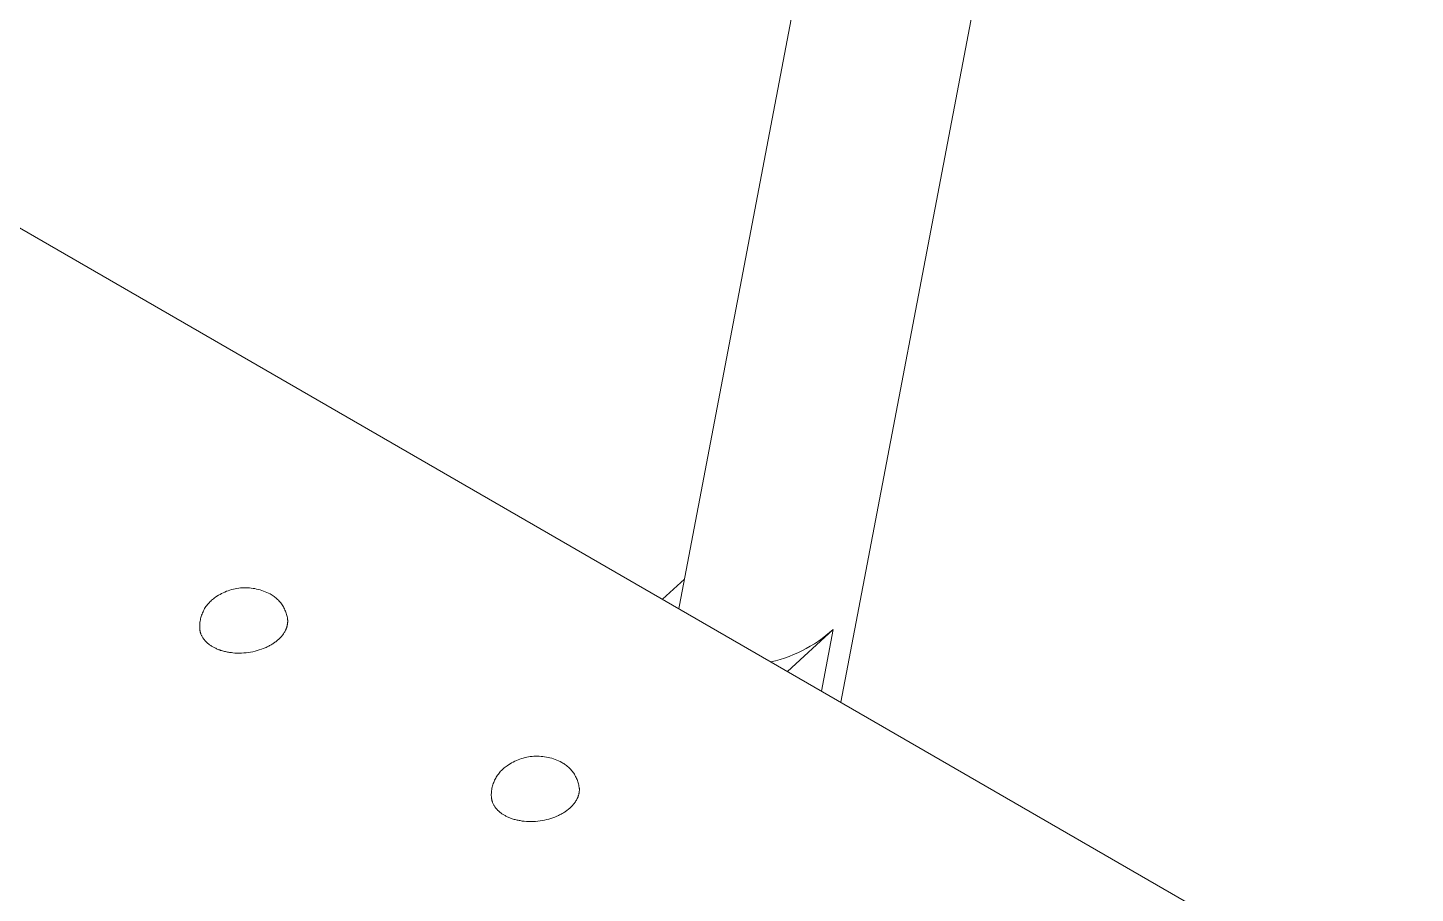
# Model space of a CAD drawing. Header units: millimetres. Extents: x -67 to 4862, y -244 to 3199.
# Drawn here: x 4578.4 to 4770.1, y 1045.3 to 1164.8 of the extents above; entities that cross this region are included whole.
import ezdxf

# ---------------------------------------------------------------- set-up
doc = ezdxf.new("R2010")
doc.units = ezdxf.units.MM
doc.layers.add('ZANO_R', color=7, linetype='Continuous', lineweight=0)

msp = doc.modelspace()

# ---------------------------------------------------------------- linework, layer by layer
at = {"layer": 'ZANO_R'}
for p, q in [((4770.06, 1025.86), (4084, 1421.95)), ((4668.41, 1085.1), (4695.09, 1225)), ((4717.48, 1212.07), (4690.71, 1071.67)), ((4605.38, 1086.8), (4605.61, 1086.9)), ((4605.61, 1086.9), (4605.84, 1087)), ((4605.84, 1087), (4606.07, 1087.08)), ((4606.07, 1087.08), (4606.31, 1087.16)), ((4606.31, 1087.16), (4606.55, 1087.23)), ((4606.55, 1087.23), (4606.79, 1087.3)), ((4606.79, 1087.3), (4607.03, 1087.35)), ((4607.03, 1087.35), (4607.27, 1087.39)), ((4607.27, 1087.39), (4607.52, 1087.43)), ((4607.52, 1087.43), (4607.77, 1087.46)), ((4607.77, 1087.46), (4608.02, 1087.48)), ((4608.02, 1087.48), (4608.26, 1087.49)), ((4608.26, 1087.49), (4608.51, 1087.49)), ((4608.51, 1087.49), (4608.76, 1087.48)), ((4608.76, 1087.48), (4609.01, 1087.47)), ((4609.01, 1087.47), (4609.26, 1087.45)), ((4609.26, 1087.45), (4609.5, 1087.41)), ((4609.5, 1087.41), (4609.75, 1087.37)), ((4609.75, 1087.37), (4609.99, 1087.32)), ((4609.99, 1087.32), (4610.23, 1087.27)), ((4610.23, 1087.27), (4610.47, 1087.2)), ((4610.47, 1087.2), (4610.71, 1087.12)), ((4610.71, 1087.12), (4610.94, 1087.04)), ((4610.94, 1087.04), (4611.18, 1086.95)), ((4611.18, 1086.95), (4611.4, 1086.85)), ((4611.4, 1086.85), (4611.63, 1086.75)), ((4666.06, 1085.9), (4669.09, 1088.66)), ((4603, 1084.89), (4603.1, 1085.03)), ((4603.1, 1085.03), (4603.2, 1085.16)), ((4603.2, 1085.16), (4603.31, 1085.29)), ((4603.31, 1085.29), (4603.42, 1085.41)), ((4603.42, 1085.41), (4603.54, 1085.54)), ((4603.54, 1085.54), (4603.66, 1085.65)), ((4603.66, 1085.65), (4603.78, 1085.76)), ((4603.78, 1085.76), (4603.91, 1085.87)), ((4603.91, 1085.87), (4604.04, 1085.98)), ((4604.04, 1085.98), (4604.17, 1086.08)), ((4604.17, 1086.08), (4604.31, 1086.17)), ((4604.31, 1086.17), (4604.52, 1086.31)), ((4604.52, 1086.31), (4604.73, 1086.45)), ((4604.73, 1086.45), (4604.94, 1086.57)), ((4604.94, 1086.57), (4605.16, 1086.69)), ((4605.16, 1086.69), (4605.38, 1086.8)), ((4611.63, 1086.75), (4611.85, 1086.63)), ((4611.85, 1086.63), (4611.99, 1086.55)), ((4611.99, 1086.55), (4612.13, 1086.47)), ((4612.13, 1086.47), (4612.27, 1086.38)), ((4612.27, 1086.38), (4612.4, 1086.29)), ((4612.4, 1086.29), (4612.53, 1086.19)), ((4612.53, 1086.19), (4612.65, 1086.09)), ((4612.65, 1086.09), (4612.78, 1085.98)), ((4612.78, 1085.98), (4612.89, 1085.87)), ((4612.89, 1085.87), (4613.01, 1085.76)), ((4613.01, 1085.76), (4613.12, 1085.64)), ((4613.12, 1085.64), (4613.23, 1085.52)), ((4613.23, 1085.52), (4613.33, 1085.39)), ((4613.33, 1085.39), (4613.42, 1085.26)), ((4613.42, 1085.26), (4613.52, 1085.13)), ((4613.52, 1085.13), (4613.61, 1084.99)), ((4613.61, 1084.99), (4613.69, 1084.85)), ((4668.41, 1085.1), (4668.37, 1084.85)), ((4602.2, 1082.89), (4602.23, 1083.06)), ((4602.23, 1083.06), (4602.26, 1083.22)), ((4602.26, 1083.22), (4602.3, 1083.38)), ((4602.3, 1083.38), (4602.35, 1083.54)), ((4602.35, 1083.54), (4602.4, 1083.7)), ((4602.4, 1083.7), (4602.46, 1083.86)), ((4602.46, 1083.86), (4602.52, 1084.02)), ((4602.52, 1084.02), (4602.59, 1084.17)), ((4602.59, 1084.17), (4602.66, 1084.32)), ((4602.66, 1084.32), (4602.74, 1084.47)), ((4602.74, 1084.47), (4602.82, 1084.61)), ((4602.82, 1084.61), (4602.91, 1084.75)), ((4602.91, 1084.75), (4603, 1084.89)), ((4613.69, 1084.85), (4613.77, 1084.71)), ((4613.77, 1084.71), (4613.84, 1084.57)), ((4613.84, 1084.57), (4613.91, 1084.42)), ((4613.91, 1084.42), (4613.97, 1084.27)), ((4613.97, 1084.27), (4614.03, 1084.12)), ((4614.03, 1084.12), (4614.09, 1083.97)), ((4614.09, 1083.97), (4614.13, 1083.82)), ((4614.13, 1083.82), (4614.18, 1083.66)), ((4614.18, 1083.66), (4614.21, 1083.5)), ((4614.21, 1083.5), (4614.25, 1083.34)), ((4614.25, 1083.34), (4614.27, 1083.18)), ((4614.28, 1083.13), (4614.27, 1083.18)), ((4614.28, 1083.07), (4614.28, 1083.13)), ((4614.29, 1083.02), (4614.28, 1083.07)), ((4614.29, 1082.96), (4614.29, 1083.02)), ((4668.37, 1084.85), (4668.33, 1084.59)), ((4602.13, 1082.06), (4602.14, 1082.23)), ((4602.14, 1081.89), (4602.13, 1082.06)), ((4602.14, 1082.39), (4602.15, 1082.56)), ((4602.14, 1082.23), (4602.14, 1082.39)), ((4602.15, 1081.72), (4602.14, 1081.89)), ((4602.15, 1082.56), (4602.17, 1082.73)), ((4602.15, 1081.72), (4602.16, 1081.68)), ((4602.16, 1081.68), (4602.16, 1081.63)), ((4602.16, 1081.63), (4602.17, 1081.59)), ((4602.17, 1082.73), (4602.2, 1082.89)), ((4602.17, 1081.59), (4602.18, 1081.54)), ((4602.18, 1081.54), (4602.19, 1081.5)), ((4602.19, 1081.5), (4602.2, 1081.45)), ((4602.2, 1081.45), (4602.21, 1081.41)), ((4602.21, 1081.41), (4602.22, 1081.36)), ((4602.22, 1081.36), (4602.23, 1081.32)), ((4602.23, 1081.32), (4602.25, 1081.27)), ((4602.25, 1081.27), (4602.26, 1081.23)), ((4602.26, 1081.23), (4602.28, 1081.18)), ((4602.28, 1081.18), (4602.31, 1081.09)), ((4602.31, 1081.09), (4602.34, 1081.01)), ((4613.61, 1081.01), (4613.69, 1081.11)), ((4613.69, 1081.11), (4613.75, 1081.21)), ((4613.75, 1081.21), (4613.82, 1081.31)), ((4613.82, 1081.31), (4613.88, 1081.42)), ((4613.88, 1081.42), (4613.94, 1081.52)), ((4613.94, 1081.52), (4613.99, 1081.63)), ((4613.99, 1081.63), (4614.02, 1081.68)), ((4614.02, 1081.68), (4614.04, 1081.74)), ((4614.04, 1081.74), (4614.07, 1081.79)), ((4614.07, 1081.79), (4614.09, 1081.85)), ((4614.09, 1081.85), (4614.11, 1081.9)), ((4614.11, 1081.9), (4614.13, 1081.96)), ((4614.13, 1081.96), (4614.15, 1082.01)), ((4614.15, 1082.01), (4614.16, 1082.07)), ((4614.16, 1082.07), (4614.18, 1082.12)), ((4614.18, 1082.12), (4614.2, 1082.18)), ((4614.2, 1082.18), (4614.21, 1082.23)), ((4614.21, 1082.23), (4614.22, 1082.29)), ((4614.22, 1082.29), (4614.24, 1082.35)), ((4614.24, 1082.35), (4614.25, 1082.4)), ((4614.25, 1082.4), (4614.26, 1082.46)), ((4614.26, 1082.51), (4614.27, 1082.57)), ((4614.26, 1082.46), (4614.26, 1082.51)), ((4614.27, 1082.57), (4614.28, 1082.63)), ((4614.28, 1082.68), (4614.29, 1082.74)), ((4614.28, 1082.63), (4614.28, 1082.68)), ((4614.29, 1082.91), (4614.29, 1082.96)), ((4614.29, 1082.85), (4614.29, 1082.91)), ((4614.29, 1082.79), (4614.29, 1082.85)), ((4614.29, 1082.74), (4614.29, 1082.79)), ((4683.32, 1075.93), (4689.66, 1081.74)), ((4689.66, 1081.74), (4688.03, 1073.21)), ((4688.65, 1080.9), (4689.16, 1081.31)), ((4689.16, 1081.31), (4689.66, 1081.74)), ((4602.34, 1081.01), (4602.38, 1080.92)), ((4602.38, 1080.92), (4602.42, 1080.84)), ((4602.42, 1080.84), (4602.47, 1080.75)), ((4602.47, 1080.75), (4602.52, 1080.67)), ((4602.52, 1080.67), (4602.57, 1080.59)), ((4602.57, 1080.59), (4602.62, 1080.51)), ((4602.62, 1080.51), (4602.67, 1080.43)), ((4602.67, 1080.43), (4602.73, 1080.36)), ((4602.73, 1080.36), (4602.79, 1080.28)), ((4602.79, 1080.28), (4602.85, 1080.21)), ((4602.85, 1080.21), (4602.92, 1080.13)), ((4602.92, 1080.13), (4602.99, 1080.06)), ((4602.99, 1080.06), (4603.06, 1079.99)), ((4603.06, 1079.99), (4603.13, 1079.93)), ((4603.13, 1079.93), (4603.2, 1079.86)), ((4603.2, 1079.86), (4603.27, 1079.8)), ((4603.27, 1079.8), (4603.35, 1079.73)), ((4603.35, 1079.73), (4603.43, 1079.67)), ((4603.43, 1079.67), (4603.51, 1079.61)), ((4603.51, 1079.61), (4603.59, 1079.55)), ((4603.59, 1079.55), (4603.67, 1079.5)), ((4603.67, 1079.5), (4603.76, 1079.44)), ((4603.76, 1079.44), (4603.84, 1079.39)), ((4603.84, 1079.39), (4603.93, 1079.34)), ((4603.93, 1079.34), (4604.03, 1079.29)), ((4604.03, 1079.29), (4604.13, 1079.23)), ((4604.13, 1079.23), (4604.23, 1079.18)), ((4604.23, 1079.18), (4604.34, 1079.13)), ((4610.92, 1079.09), (4611.18, 1079.2)), ((4611.18, 1079.2), (4611.31, 1079.26)), ((4611.31, 1079.26), (4611.44, 1079.32)), ((4611.44, 1079.32), (4611.56, 1079.38)), ((4611.56, 1079.38), (4611.68, 1079.44)), ((4611.68, 1079.44), (4611.79, 1079.5)), ((4611.79, 1079.5), (4611.91, 1079.56)), ((4611.91, 1079.56), (4612.02, 1079.63)), ((4612.02, 1079.63), (4612.13, 1079.69)), ((4612.13, 1079.69), (4612.23, 1079.76)), ((4612.23, 1079.76), (4612.33, 1079.83)), ((4612.33, 1079.83), (4612.43, 1079.89)), ((4612.43, 1079.89), (4612.53, 1079.96)), ((4612.53, 1079.96), (4612.63, 1080.04)), ((4612.63, 1080.04), (4612.73, 1080.12)), ((4612.73, 1080.12), (4612.83, 1080.2)), ((4612.83, 1080.2), (4612.93, 1080.28)), ((4612.93, 1080.28), (4613.02, 1080.36)), ((4613.02, 1080.36), (4613.11, 1080.45)), ((4613.11, 1080.45), (4613.2, 1080.54)), ((4613.2, 1080.54), (4613.29, 1080.63)), ((4613.29, 1080.63), (4613.38, 1080.72)), ((4613.38, 1080.72), (4613.46, 1080.82)), ((4613.46, 1080.82), (4613.54, 1080.91)), ((4613.54, 1080.91), (4613.61, 1081.01)), ((4685.92, 1079.11), (4686.49, 1079.43)), ((4686.49, 1079.43), (4687.05, 1079.77)), ((4687.05, 1079.77), (4687.6, 1080.13)), ((4687.6, 1080.13), (4688.13, 1080.5)), ((4688.13, 1080.5), (4688.65, 1080.9)), ((4604.34, 1079.13), (4604.44, 1079.08)), ((4604.44, 1079.08), (4604.56, 1079.03)), ((4604.56, 1079.03), (4604.67, 1078.98)), ((4604.67, 1078.98), (4604.79, 1078.94)), ((4604.79, 1078.94), (4604.91, 1078.9)), ((4604.91, 1078.9), (4605.03, 1078.85)), ((4605.03, 1078.85), (4605.16, 1078.81)), ((4605.16, 1078.81), (4605.28, 1078.78)), ((4605.28, 1078.78), (4605.41, 1078.74)), ((4605.41, 1078.74), (4605.55, 1078.7)), ((4605.55, 1078.7), (4605.68, 1078.67)), ((4605.68, 1078.67), (4605.82, 1078.64)), ((4605.82, 1078.64), (4605.96, 1078.61)), ((4605.96, 1078.61), (4606.1, 1078.59)), ((4606.1, 1078.59), (4606.25, 1078.56)), ((4606.25, 1078.56), (4606.39, 1078.54)), ((4606.39, 1078.54), (4606.54, 1078.53)), ((4606.54, 1078.53), (4606.69, 1078.51)), ((4606.69, 1078.51), (4606.99, 1078.48)), ((4606.99, 1078.48), (4607.3, 1078.47)), ((4607.3, 1078.47), (4607.61, 1078.47)), ((4607.61, 1078.47), (4607.92, 1078.47)), ((4607.92, 1078.47), (4608.24, 1078.49)), ((4608.24, 1078.49), (4608.55, 1078.52)), ((4608.55, 1078.52), (4608.86, 1078.56)), ((4608.86, 1078.56), (4609.17, 1078.61)), ((4609.17, 1078.61), (4609.48, 1078.66)), ((4609.48, 1078.66), (4609.78, 1078.73)), ((4609.78, 1078.73), (4610.08, 1078.81)), ((4610.08, 1078.81), (4610.37, 1078.9)), ((4610.37, 1078.9), (4610.65, 1078.99)), ((4610.65, 1078.99), (4610.92, 1079.09)), ((4681.05, 1077.25), (4681.68, 1077.41)), ((4681.68, 1077.41), (4682.31, 1077.59)), ((4682.31, 1077.59), (4682.93, 1077.79)), ((4682.93, 1077.79), (4683.55, 1078.01)), ((4683.55, 1078.01), (4684.15, 1078.26)), ((4684.15, 1078.26), (4684.75, 1078.52)), ((4684.75, 1078.52), (4685.34, 1078.8)), ((4685.34, 1078.8), (4685.92, 1079.11)), ((4646.36, 1063.82), (4646.6, 1063.9)), ((4646.6, 1063.9), (4646.84, 1063.97)), ((4646.84, 1063.97), (4647.08, 1064.03)), ((4647.08, 1064.03), (4647.32, 1064.09)), ((4647.32, 1064.09), (4647.56, 1064.13)), ((4647.56, 1064.13), (4647.81, 1064.17)), ((4647.81, 1064.17), (4648.06, 1064.2)), ((4648.06, 1064.2), (4648.3, 1064.22)), ((4648.3, 1064.22), (4648.55, 1064.23)), ((4648.55, 1064.23), (4648.8, 1064.23)), ((4648.8, 1064.23), (4649.05, 1064.22)), ((4649.05, 1064.22), (4649.3, 1064.21)), ((4649.3, 1064.21), (4649.55, 1064.19)), ((4649.55, 1064.19), (4649.79, 1064.15)), ((4649.79, 1064.15), (4650.04, 1064.11)), ((4650.04, 1064.11), (4650.28, 1064.06)), ((4650.28, 1064.06), (4650.52, 1064)), ((4650.52, 1064), (4650.76, 1063.94)), ((4650.76, 1063.94), (4651, 1063.86)), ((4651, 1063.86), (4651.23, 1063.78)), ((4643.49, 1061.9), (4643.6, 1062.03)), ((4643.6, 1062.03), (4643.71, 1062.15)), ((4643.71, 1062.15), (4643.83, 1062.27)), ((4643.83, 1062.27), (4643.95, 1062.39)), ((4643.95, 1062.39), (4644.07, 1062.5)), ((4644.07, 1062.5), (4644.2, 1062.61)), ((4644.2, 1062.61), (4644.33, 1062.72)), ((4644.33, 1062.72), (4644.46, 1062.82)), ((4644.46, 1062.82), (4644.6, 1062.91)), ((4644.6, 1062.91), (4644.81, 1063.05)), ((4644.81, 1063.05), (4645.02, 1063.18)), ((4645.02, 1063.18), (4645.23, 1063.31)), ((4645.23, 1063.31), (4645.45, 1063.43)), ((4645.45, 1063.43), (4645.67, 1063.54)), ((4645.67, 1063.54), (4645.9, 1063.64)), ((4645.9, 1063.64), (4646.13, 1063.74)), ((4646.13, 1063.74), (4646.36, 1063.82)), ((4651.23, 1063.78), (4651.47, 1063.69)), ((4651.47, 1063.69), (4651.69, 1063.59)), ((4651.69, 1063.59), (4651.92, 1063.48)), ((4651.92, 1063.48), (4652.14, 1063.37)), ((4652.14, 1063.37), (4652.28, 1063.29)), ((4652.28, 1063.29), (4652.42, 1063.21)), ((4652.42, 1063.21), (4652.55, 1063.12)), ((4652.55, 1063.12), (4652.69, 1063.03)), ((4652.69, 1063.03), (4652.82, 1062.93)), ((4652.82, 1062.93), (4652.94, 1062.83)), ((4652.94, 1062.83), (4653.06, 1062.72)), ((4653.06, 1062.72), (4653.18, 1062.61)), ((4653.18, 1062.61), (4653.3, 1062.5)), ((4653.3, 1062.5), (4653.41, 1062.38)), ((4653.41, 1062.38), (4653.51, 1062.26)), ((4653.51, 1062.26), (4653.62, 1062.13)), ((4653.62, 1062.13), (4653.71, 1062)), ((4653.71, 1062), (4653.81, 1061.87)), ((4642.55, 1059.96), (4642.59, 1060.12)), ((4642.59, 1060.12), (4642.64, 1060.28)), ((4642.64, 1060.28), (4642.69, 1060.44)), ((4642.69, 1060.44), (4642.75, 1060.6)), ((4642.75, 1060.6), (4642.81, 1060.75)), ((4642.81, 1060.75), (4642.88, 1060.91)), ((4642.88, 1060.91), (4642.95, 1061.06)), ((4642.95, 1061.06), (4643.03, 1061.21)), ((4643.03, 1061.21), (4643.11, 1061.35)), ((4643.11, 1061.35), (4643.2, 1061.49)), ((4643.2, 1061.49), (4643.29, 1061.63)), ((4643.29, 1061.63), (4643.39, 1061.77)), ((4643.39, 1061.77), (4643.49, 1061.9)), ((4653.81, 1061.87), (4653.9, 1061.73)), ((4653.9, 1061.73), (4653.98, 1061.59)), ((4653.98, 1061.59), (4654.06, 1061.45)), ((4654.06, 1061.45), (4654.13, 1061.31)), ((4654.13, 1061.31), (4654.2, 1061.16)), ((4654.2, 1061.16), (4654.26, 1061.01)), ((4654.26, 1061.01), (4654.32, 1060.86)), ((4654.32, 1060.86), (4654.38, 1060.71)), ((4654.38, 1060.71), (4654.42, 1060.55)), ((4654.42, 1060.55), (4654.47, 1060.4)), ((4654.47, 1060.4), (4654.5, 1060.24)), ((4654.5, 1060.24), (4654.53, 1060.08)), ((4654.53, 1060.08), (4654.56, 1059.92)), ((4642.42, 1058.97), (4642.43, 1059.13)), ((4642.42, 1058.8), (4642.42, 1058.97)), ((4642.43, 1058.63), (4642.42, 1058.8)), ((4642.43, 1059.13), (4642.44, 1059.3)), ((4642.44, 1058.46), (4642.43, 1058.63)), ((4642.44, 1059.3), (4642.46, 1059.47)), ((4642.44, 1058.42), (4642.44, 1058.46)), ((4642.45, 1058.37), (4642.44, 1058.42)), ((4642.46, 1058.33), (4642.45, 1058.37)), ((4642.46, 1059.47), (4642.48, 1059.63)), ((4642.47, 1058.28), (4642.46, 1058.33)), ((4642.48, 1058.23), (4642.47, 1058.28)), ((4642.48, 1059.63), (4642.51, 1059.8)), ((4642.49, 1058.19), (4642.48, 1058.23)), ((4642.5, 1058.14), (4642.49, 1058.19)), ((4642.51, 1058.1), (4642.5, 1058.14)), ((4642.51, 1059.8), (4642.55, 1059.96)), ((4642.52, 1058.05), (4642.51, 1058.1)), ((4654.17, 1058.16), (4654.11, 1058.05)), ((4654.23, 1058.26), (4654.17, 1058.16)), ((4654.28, 1058.37), (4654.23, 1058.26)), ((4654.31, 1058.42), (4654.28, 1058.37)), ((4654.33, 1058.48), (4654.31, 1058.42)), ((4654.35, 1058.53), (4654.33, 1058.48)), ((4654.38, 1058.59), (4654.35, 1058.53)), ((4654.4, 1058.64), (4654.38, 1058.59)), ((4654.42, 1058.7), (4654.4, 1058.64)), ((4654.44, 1058.75), (4654.42, 1058.7)), ((4654.45, 1058.81), (4654.44, 1058.75)), ((4654.47, 1058.86), (4654.45, 1058.81)), ((4654.49, 1058.92), (4654.47, 1058.86)), ((4654.5, 1058.97), (4654.49, 1058.92)), ((4654.51, 1059.03), (4654.5, 1058.97)), ((4654.53, 1059.08), (4654.51, 1059.03)), ((4654.54, 1059.14), (4654.53, 1059.08)), ((4654.55, 1059.2), (4654.54, 1059.14)), ((4654.56, 1059.31), (4654.55, 1059.25)), ((4654.55, 1059.25), (4654.55, 1059.2)), ((4654.56, 1059.92), (4654.57, 1059.87)), ((4654.57, 1059.36), (4654.56, 1059.31)), ((4654.57, 1059.87), (4654.57, 1059.81)), ((4654.57, 1059.81), (4654.58, 1059.76)), ((4654.58, 1059.48), (4654.57, 1059.42)), ((4654.57, 1059.42), (4654.57, 1059.36)), ((4654.58, 1059.76), (4654.58, 1059.7)), ((4654.58, 1059.7), (4654.58, 1059.64)), ((4654.58, 1059.64), (4654.58, 1059.59)), ((4654.58, 1059.59), (4654.58, 1059.53)), ((4654.58, 1059.53), (4654.58, 1059.48)), ((4642.54, 1058.01), (4642.52, 1058.05)), ((4642.55, 1057.97), (4642.54, 1058.01)), ((4642.57, 1057.92), (4642.55, 1057.97)), ((4642.6, 1057.83), (4642.57, 1057.92)), ((4642.63, 1057.75), (4642.6, 1057.83)), ((4642.67, 1057.66), (4642.63, 1057.75)), ((4642.71, 1057.58), (4642.67, 1057.66)), ((4642.76, 1057.49), (4642.71, 1057.58)), ((4642.8, 1057.41), (4642.76, 1057.49)), ((4642.85, 1057.33), (4642.8, 1057.41)), ((4642.91, 1057.25), (4642.85, 1057.33)), ((4642.96, 1057.17), (4642.91, 1057.25)), ((4643.02, 1057.1), (4642.96, 1057.17)), ((4643.08, 1057.02), (4643.02, 1057.1)), ((4643.14, 1056.95), (4643.08, 1057.02)), ((4643.21, 1056.87), (4643.14, 1056.95)), ((4643.27, 1056.8), (4643.21, 1056.87)), ((4643.34, 1056.73), (4643.27, 1056.8)), ((4643.42, 1056.67), (4643.34, 1056.73)), ((4643.49, 1056.6), (4643.42, 1056.67)), ((4643.56, 1056.54), (4643.49, 1056.6)), ((4643.64, 1056.47), (4643.56, 1056.54)), ((4643.72, 1056.41), (4643.64, 1056.47)), ((4643.8, 1056.35), (4643.72, 1056.41)), ((4643.88, 1056.29), (4643.8, 1056.35)), ((4643.96, 1056.24), (4643.88, 1056.29)), ((4644.05, 1056.18), (4643.96, 1056.24)), ((4644.13, 1056.13), (4644.05, 1056.18)), ((4651.97, 1056.18), (4651.85, 1056.12)), ((4652.08, 1056.24), (4651.97, 1056.18)), ((4652.2, 1056.3), (4652.08, 1056.24)), ((4652.31, 1056.37), (4652.2, 1056.3)), ((4652.41, 1056.43), (4652.31, 1056.37)), ((4652.52, 1056.5), (4652.41, 1056.43)), ((4652.62, 1056.56), (4652.52, 1056.5)), ((4652.72, 1056.63), (4652.62, 1056.56)), ((4652.82, 1056.7), (4652.72, 1056.63)), ((4652.92, 1056.78), (4652.82, 1056.7)), ((4653.02, 1056.86), (4652.92, 1056.78)), ((4653.12, 1056.94), (4653.02, 1056.86)), ((4653.22, 1057.02), (4653.12, 1056.94)), ((4653.31, 1057.1), (4653.22, 1057.02)), ((4653.4, 1057.19), (4653.31, 1057.1)), ((4653.49, 1057.28), (4653.4, 1057.19)), ((4653.58, 1057.37), (4653.49, 1057.28)), ((4653.67, 1057.46), (4653.58, 1057.37)), ((4653.75, 1057.56), (4653.67, 1057.46)), ((4653.83, 1057.65), (4653.75, 1057.56)), ((4653.9, 1057.75), (4653.83, 1057.65)), ((4653.97, 1057.85), (4653.9, 1057.75)), ((4654.04, 1057.95), (4653.97, 1057.85)), ((4654.11, 1058.05), (4654.04, 1057.95)), ((4644.22, 1056.08), (4644.13, 1056.13)), ((4644.32, 1056.03), (4644.22, 1056.08)), ((4644.42, 1055.97), (4644.32, 1056.03)), ((4644.52, 1055.92), (4644.42, 1055.97)), ((4644.62, 1055.87), (4644.52, 1055.92)), ((4644.73, 1055.82), (4644.62, 1055.87)), ((4644.84, 1055.77), (4644.73, 1055.82)), ((4644.96, 1055.72), (4644.84, 1055.77)), ((4645.08, 1055.68), (4644.96, 1055.72)), ((4645.2, 1055.63), (4645.08, 1055.68)), ((4645.32, 1055.59), (4645.2, 1055.63)), ((4645.44, 1055.55), (4645.32, 1055.59)), ((4645.57, 1055.51), (4645.44, 1055.55)), ((4645.7, 1055.48), (4645.57, 1055.51)), ((4645.84, 1055.44), (4645.7, 1055.48)), ((4645.97, 1055.41), (4645.84, 1055.44)), ((4646.11, 1055.38), (4645.97, 1055.41)), ((4646.25, 1055.35), (4646.11, 1055.38)), ((4646.39, 1055.33), (4646.25, 1055.35)), ((4646.53, 1055.3), (4646.39, 1055.33)), ((4646.68, 1055.28), (4646.53, 1055.3)), ((4646.83, 1055.26), (4646.68, 1055.28)), ((4646.98, 1055.25), (4646.83, 1055.26)), ((4647.28, 1055.22), (4646.98, 1055.25)), ((4647.59, 1055.21), (4647.28, 1055.22)), ((4647.9, 1055.21), (4647.59, 1055.21)), ((4648.21, 1055.21), (4647.9, 1055.21)), ((4648.53, 1055.23), (4648.21, 1055.21)), ((4648.84, 1055.26), (4648.53, 1055.23)), ((4649.15, 1055.3), (4648.84, 1055.26)), ((4649.46, 1055.34), (4649.15, 1055.3)), ((4649.77, 1055.4), (4649.46, 1055.34)), ((4650.07, 1055.47), (4649.77, 1055.4)), ((4650.37, 1055.55), (4650.07, 1055.47)), ((4650.66, 1055.64), (4650.37, 1055.55)), ((4650.94, 1055.73), (4650.66, 1055.64)), ((4651.21, 1055.83), (4650.94, 1055.73)), ((4651.47, 1055.94), (4651.21, 1055.83)), ((4651.6, 1056), (4651.47, 1055.94)), ((4651.72, 1056.06), (4651.6, 1056)), ((4651.85, 1056.12), (4651.72, 1056.06))]:
    msp.add_line(p, q, dxfattribs=at)

doc.saveas('drawing.dxf')
